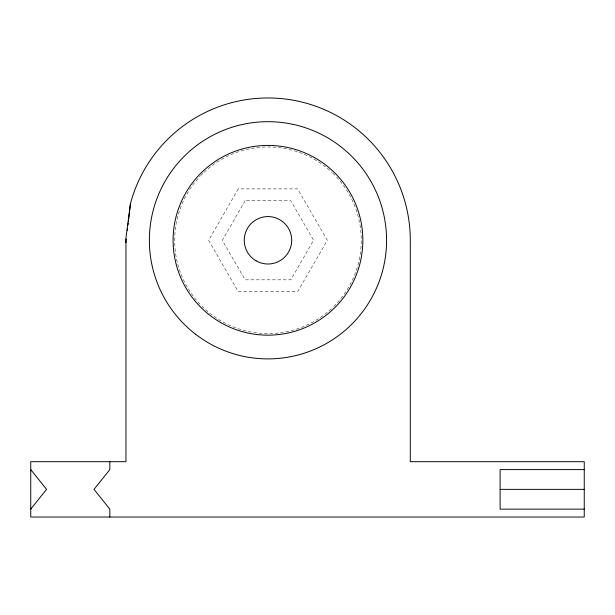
<?xml version="1.0" encoding="UTF-8"?>
<svg xmlns="http://www.w3.org/2000/svg" width="615" height="615" viewBox="0 0 615 615"><rect width="100%" height="100%" fill="white"/><g stroke="black" fill="none" stroke-linecap="round" stroke-linejoin="round"><path stroke-width="0.46" stroke-dasharray="3.08 2.31" d="M336.543 177.02A93.303 93.303 0 0 1 336.543 303.556M335.898 304.248A93.303 93.303 0 0 1 331.923 308.223M331.231 308.868A93.303 93.303 0 0 1 204.695 308.868M204.011 308.223A93.303 93.303 0 0 1 200.675 304.925M200.029 304.248A93.303 93.303 0 0 1 200.029 176.336M200.675 175.652A93.303 93.303 0 0 1 203.327 173M204.011 172.354A93.303 93.303 0 0 1 331.923 172.354M332.6 173A93.303 93.303 0 0 1 335.898 176.336M238.289 188.89L208.616 240.288L238.289 291.687L297.637 291.687L327.311 240.288L297.637 188.89L238.289 188.89M245.139 200.751L222.315 240.288L245.139 279.825L290.787 279.825L313.619 240.288L290.787 200.751L245.139 200.751"/><path stroke-width="0.92" d="M125.96 242.725L125.637 240.288L130.488 203.45A142.326 142.326 0 0 1 410.29 240.288L410.29 461.688L584.25 461.688L584.25 517.038L30.75 517.038L30.75 461.688L125.96 461.688L125.96 242.725L126.39 238.981M127.359 230.571L127.574 228.695M128.005 224.959L128.22 223.091M128.435 221.215L130.488 203.45M30.75 509.135L46.563 489.363L30.75 469.599M584.25 469.599L500.11 469.599L500.11 509.135L584.25 509.135M500.11 489.363L584.25 489.363M109.824 461.688L109.824 469.599L94.01 489.363L109.824 509.135L109.824 517.038M256.101 260.829A23.724 23.724 0 0 0 291.687 240.288A23.724 23.724 0 0 0 256.101 219.747A23.724 23.724 0 0 0 256.101 260.829M220.524 322.46A94.887 94.887 0 0 0 362.85 240.288A94.887 94.887 0 0 0 220.524 158.117A94.887 94.887 0 0 0 220.524 322.46M195.762 334.383A118.61 118.61 0 0 0 385.559 255.771A118.61 118.61 0 0 0 222.576 130.711A118.61 118.61 0 0 0 195.762 334.383"/></g></svg>
